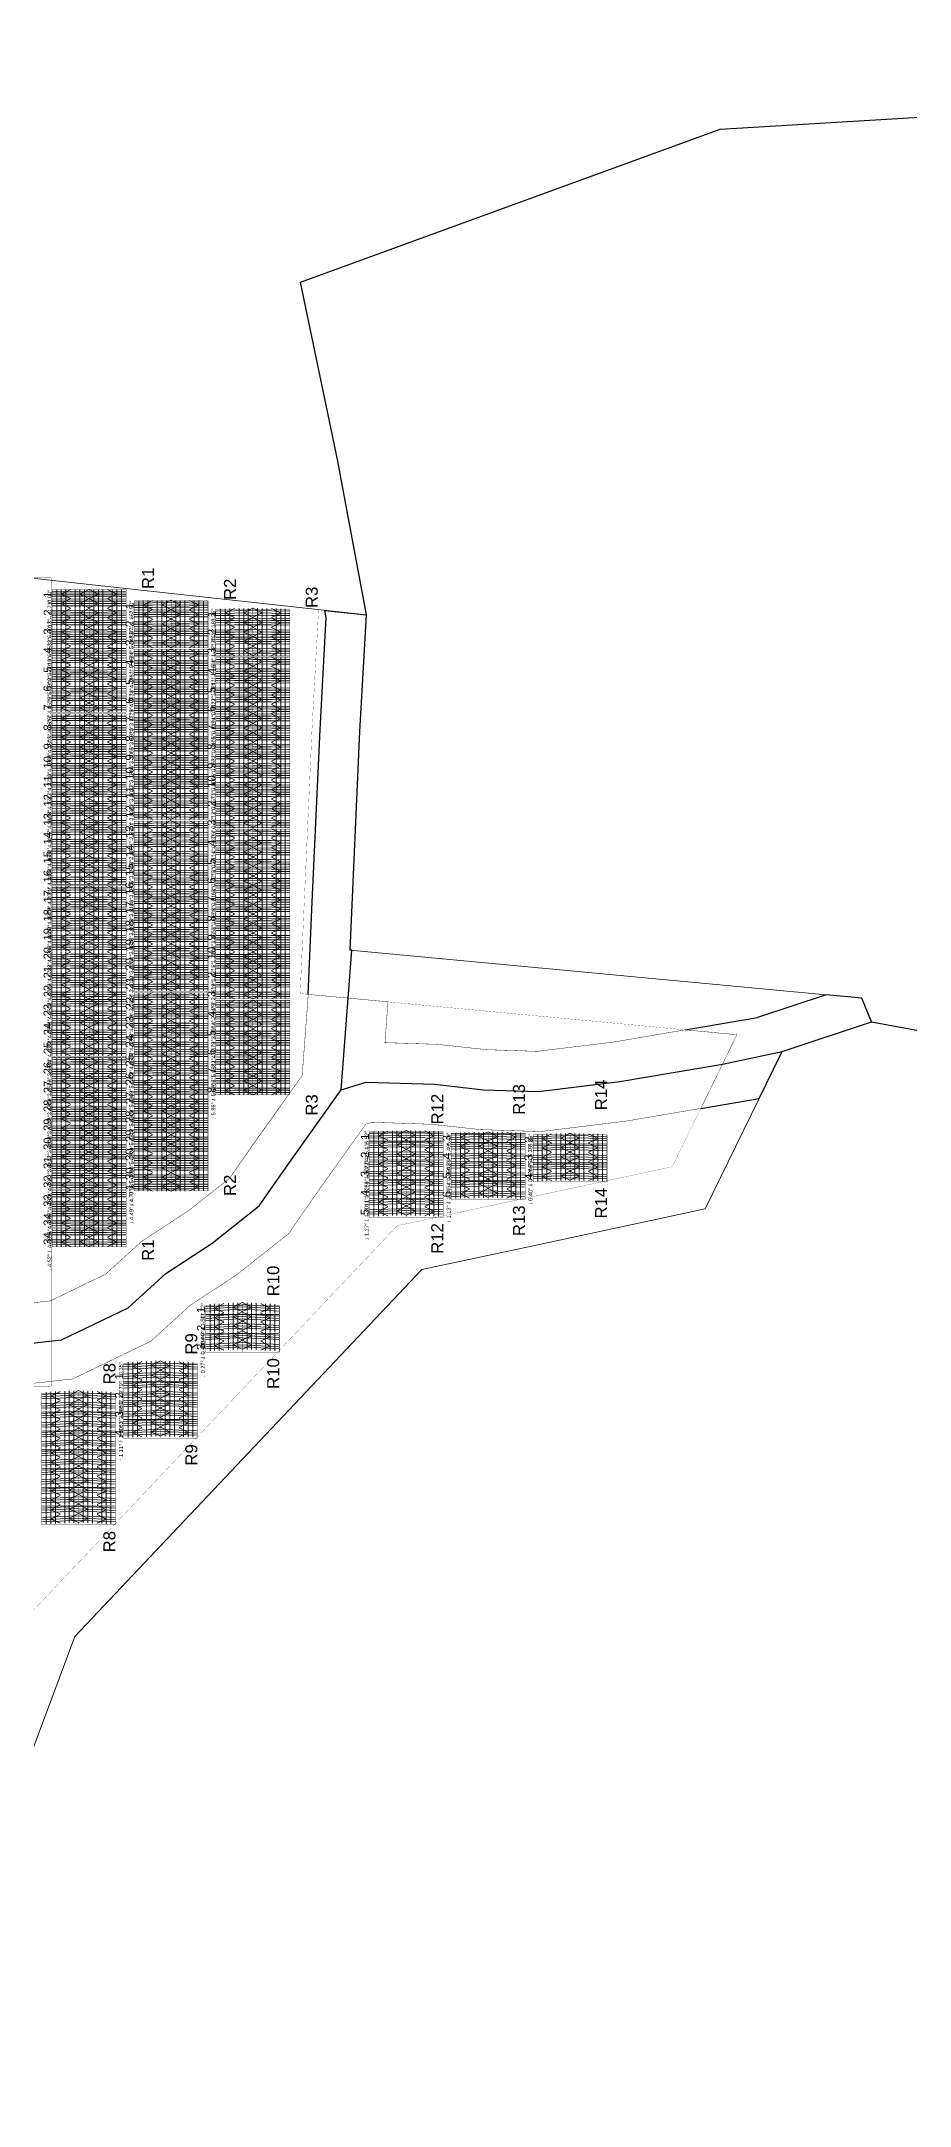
# Model space of a CAD drawing. Header units: metres. Extents: x -147 to 329, y -96 to 162.
# Drawn here: x 43.7 to 152.2, y -95.6 to 162.3 of the extents above; entities that cross this region are included whole.
import ezdxf

# ---------------------------------------------------------------- set-up
doc = ezdxf.new("R2010")
doc.units = ezdxf.units.M
doc.layers.add('-Αργάκι', color=140, linetype='Continuous')
for name, color, linetype, lineweight in [('Development Boundary', 255, 'Continuous', 9), ('Layout Boundary', 5, 'Continuous', 9), ('Plot Boundary', 2, 'Continuous', 9), ('Solar Exclusion Boundary', 1, 'Continuous', 9), ('Solar Modules Arrow', 4, 'Continuous', 9), ('Solar Modules Color Grading', 7, 'Continuous', 9), ('Solar Modules East', 5, 'Continuous', 9), ('Solar Modules West', 5, 'Continuous', 9), ('Solar Numbering Racks', 7, 'Continuous', 9), ('Solar Numbering Rows', 7, 'Continuous', 9), ('Solar Numbering Slope', 7, 'Continuous', 9), ('Solar Racks', 9, 'Continuous', 9), ('Solar Racks EW 645W - 15deg - 2col', 136, 'Continuous', 9), ('Solar Racks EW 645W- 15deg - 1col', 136, 'Continuous', 9)]:
    doc.layers.add(name, color=color, linetype=linetype, lineweight=lineweight)
doc.styles.add('Virtuosolar_Numbering', font='arial.ttf', dxfattribs={"height": 0.002})

# ---------------------------------------------------------------- blocks, each defined once
blk = doc.blocks.new('Jinkosolar JKM-645N-66HL4M-BDV P.+ground+m')
at = {"layer": 'Solar Modules Arrow', "elevation": 0.031}
blk.add_lwpolyline([(1.134, 1.191), (0.567, 0), (0, 1.191)], dxfattribs=at)
at = {"layer": 'Solar Modules Color Grading', "color": 0}
for p, q in [((0, 0.5955, 0.015), (1.134, 0.5955, 0.015)), ((0, 0, 0.015), (1.134, 0, 0.015)), ((0.2835, -1.191, 0.015), (0.2835, 1.191, 0.015)), ((0.567, -1.191, 0.015), (0.567, 1.191, 0.015)), ((0.8505, -1.191, 0.015), (0.8505, 1.191, 0.015)), ((0, -0.5955, 0.015), (1.134, -0.5955, 0.015))]:
    blk.add_line(p, q, dxfattribs=at)
blk = doc.blocks.new('EW 645W - 15deg - 2col')
at = {"layer": 'Solar Racks EW 645W - 15deg - 2col', "const_width": 0.05}
for points in [[(2.32, 4.62), (0, 4.62), (0, 0), (2.32, 0)], [(0, -4.62), (2.32, -4.62), (2.32, 0), (0, 0)]]:
    blk.add_lwpolyline(points, close=True, dxfattribs=at)
at = {"layer": 'Solar Modules East', "color": 0, "extrusion": (0, -0.258819, 0.965926)}
for p in [(0, -0.72, 1.77), (0, -3.11, 1.77), (1.18, -0.72, 1.77), (1.18, -3.11, 1.77)]:
    blk.add_blockref('Jinkosolar JKM-645N-66HL4M-BDV P.+ground+m', p, dxfattribs=at)
at = {"layer": 'Solar Modules West', "color": 0, "extrusion": (3.16962e-17, 0.258819, 0.965926)}
for p in [(-1.13, -3.11, 1.77), (-2.32, -3.11, 1.77), (-1.13, -0.72, 1.77), (-2.32, -0.72, 1.77)]:
    blk.add_blockref('Jinkosolar JKM-645N-66HL4M-BDV P.+ground+m', p, dxfattribs=at)
blk = doc.blocks.new('EW 645W- 15deg - 1col')
at = {"layer": 'Solar Racks EW 645W- 15deg - 1col', "const_width": 0.05}
for points in [[(1.13, 4.62), (0, 4.62), (0, 0), (1.13, 0)], [(0, -4.62), (1.13, -4.62), (1.13, 0), (0, 0)]]:
    blk.add_lwpolyline(points, close=True, dxfattribs=at)
at = {"layer": 'Solar Modules East', "color": 0, "extrusion": (0, -0.258819, 0.965926)}
for p in [(0, -0.72, 1.77), (0, -3.11, 1.77)]:
    blk.add_blockref('Jinkosolar JKM-645N-66HL4M-BDV P.+ground+m', p, dxfattribs=at)
at = {"layer": 'Solar Modules West', "color": 0, "extrusion": (3.16962e-17, 0.258819, 0.965926)}
for p in [(-1.13, -3.11, 1.77), (-1.13, -0.72, 1.77)]:
    blk.add_blockref('Jinkosolar JKM-645N-66HL4M-BDV P.+ground+m', p, dxfattribs=at)

msp = doc.modelspace()

# ---------------------------------------------------------------- linework, layer by layer
at = {"layer": '-Αργάκι'}
for p, q in [((124.16, 38.8), (133.18, 40.34)), ((128.82, 34.52), (136.27, 36.1)), ((126.11, 28.99), (133.4, 30.23))]:
    msp.add_line(p, q, dxfattribs=at)
at = {"layer": '-Αργάκι', "linetype": 'Continuous'}
for points in [[(82.51, 48.75), (82.31, 48.77), (83.53, 76.09), (84.34, 90.64), (80.74, 110.06), (76.09, 132.24), (128.54, 151.35), (158.28, 153.13), (164.49, 153.62), (175.48, 149.26), (181.16, 149.1), (187.22, 146.77), (192.44, 145.76), (199.54, 142.26), (207.32, 141.72), (230.38, 144.2), (249.18, 146.08), (254.22, 146.58), (275.84, 150.68), (287.03, 150.56), (302.37, 154.88), (328.8, 162.32)], [(77.07, 43.23), (77.57, 54.81), (78.54, 76.34), (79.31, 90.32), (79.15, 91.21), (84.34, 90.64)], [(136.11, 35.77), (136.27, 36.1), (147.44, 39.78), (162.11, 37.09), (167.24, 34.77), (191.22, 32.34), (195.54, 31.53), (208.29, 35.19), (219.3, 49.12), (228.33, 53.75), (245.66, 59.73), (255.78, 64.86), (261.14, 67.57), (266.77, 73.15), (276.84, 92.8)], [(82.05, 42.77), (82.05, 42.77), (82.51, 48.75)], [(77.15, 44.23), (77.1, 44.24)], [(81.19, 31.32), (82.05, 42.77)], [(147.44, 39.78), (146.23, 42.75), (141.75, 43.17), (133.18, 40.34)], [(42.15, -0.4), (46.25, 0.06), (54.57, 4.08), (59.29, 8.37), (65.07, 12.16), (70.94, 16.81), (74.3, 21.66), (81.19, 31.32), (84.32, 32.27), (92.82, 32), (98.97, 31.32), (105.85, 31.1), (115.98, 32.33), (128.82, 34.52)], [(133.4, 30.23), (136.11, 35.77)]]:
    msp.add_lwpolyline(points, dxfattribs=at)
at = {"layer": 'Development Boundary', "const_width": 0.02}
msp.add_lwpolyline([(-124.99, -53.76), (-140.33, -45.28), (-133.72, -22.06), (-126.36, 7.81), (-44.67, 50.74), (38.72, 95.65), (78.36, 91.3), (77.54, 76.39), (76.06, 43.33), (130.62, 38.19), (122.54, 21.7), (102.72, 17.45), (88.18, 14.32), (42.7, -33.76), (28.78, -71.04), (-28.96, -89.41), (-64.44, -82.01)], close=True, dxfattribs=at)
at = {"layer": 'Layout Boundary'}
msp.add_line((55.09, -5.11, 323.68), (55.09, -5.11, 322.48), dxfattribs=at)
at = {"layer": 'Layout Boundary', "const_width": 0.02}
for points, elevation in [([(44.95, 94.96), (44.95, 4.99), (51.74, 8.26), (56.22, 12.34), (62.14, 16.22), (67.26, 20.27), (76.31, 33.09), (77.07, 43.23), (76.06, 43.33), (77.54, 76.39), (78.36, 91.3)], 322.06), ([(-28.64, -89.31), (28.78, -71.04), (42.7, -33.76), (88.18, 14.32), (122.54, 21.7), (130.62, 38.19), (77.07, 43.23), (76.31, 33.09), (70.21, 24.54), (67.26, 20.27), (62.14, 16.22), (56.22, 12.34), (51.74, 8.26), (44.95, 4.99), (44.95, -5.71), (24.24, -5.71), (9.28, -18.64), (4.32, -23.51), (-3.59, -29.75), (-13.16, -34.61), (-27.78, -40.07), (-28.69, -40.22), (-28.64, -89.31)], 337)]:
    msp.add_lwpolyline(points, close=True, dxfattribs=dict(at, elevation=elevation))
at = {"layer": 'Plot Boundary', "lineweight": 0}
msp.add_lwpolyline([(-127.71, -59.11), (-147.41, -48.23), (-139.52, -20.52), (-133.45, 4.08), (-44.67, 50.74), (38.72, 95.65), (84.34, 90.64), (83.53, 76.09), (82.31, 48.77), (146.23, 42.75), (147.44, 39.78), (136.27, 36.1), (126.65, 16.45), (103.98, 11.58), (91.27, 8.85), (47.9, -37), (33.39, -75.87), (-28.64, -95.61), (-66.35, -87.74), (-127.71, -59.11), (-127.71, -59.11)], close=True, dxfattribs=at)
at = {"layer": 'Solar Exclusion Boundary', "const_width": 0.05}
msp.add_lwpolyline([(41.95, 95.29), (44.95, 95.29), (44.95, -5.71), (-28.69, -5.71), (-28.64, -95.61), (-31.69, -95.61), (-31.69, -2.71), (41.95, -2.71)], close=True, dxfattribs=at)
msp.add_lwpolyline([(42.48, -5.39), (47.65, -4.82), (57.4, -0.11), (62.36, 4.41), (68, 8.1), (74.63, 13.35), (78.39, 18.79), (84.27, 27.03), (84.98, 27.25), (92.47, 27), (98.62, 26.33), (106.08, 26.09), (116.7, 27.38), (126.11, 28.99), (128.82, 34.52), (130.62, 38.19), (124.16, 38.8), (115.26, 37.28), (105.63, 36.11), (99.33, 36.32), (93.18, 36.99), (86.65, 37.2), (87.03, 42.3), (77.07, 43.23), (76.31, 33.09), (70.21, 24.54), (67.26, 20.27), (62.14, 16.22), (56.22, 12.34), (51.74, 8.26), (44.84, 4.93), (41.81, 4.59)], dxfattribs=at)

# ---------------------------------------------------------------- block references
at = {"layer": 'Solar Racks', "rotation": 90.00000000000001}
msp.add_blockref('EW 645W- 15deg - 1col', (49.69, 92.69, 320.47), dxfattribs=at)
at = {"layer": 'Solar Racks', "extrusion": (-3.27313e-18, 0.012449, 0.999923), "rotation": 90.00000000000001}
msp.add_blockref('EW 645W - 15deg - 2col', (49.69, 86.31, 321.57), dxfattribs=at)
at = {"layer": 'Solar Racks', "extrusion": (4.6509e-18, -0.020047, 0.999799), "rotation": 90}
msp.add_blockref('EW 645W - 15deg - 2col', (49.69, 94.38, 318.6), dxfattribs=at)
at = {"layer": 'Solar Racks', "extrusion": (-6.68086e-18, 0.043672, 0.999046), "rotation": 270}
msp.add_blockref('EW 645W- 15deg - 1col', (-59.93, -77.23, 322.88), dxfattribs=at)
at = {"layer": 'Solar Racks', "extrusion": (-5.55615e-18, 0.028888, 0.999583), "rotation": 270}
msp.add_blockref('EW 645W - 15deg - 2col', (-59.93, -79.65, 321.7), dxfattribs=at)
at = {"layer": 'Solar Racks', "extrusion": (-9.70053e-18, 0.058006, 0.998316), "rotation": 270}
msp.add_blockref('EW 645W- 15deg - 1col', (-70.16, -71.6, 323.38), dxfattribs=at)
at = {"layer": 'Solar Racks', "extrusion": (5.18751e-18, -0.023109, 0.999733), "rotation": 90}
msp.add_blockref('EW 645W - 15deg - 2col', (49.69, 92.99, 318.31), dxfattribs=at)
at = {"layer": 'Solar Racks', "extrusion": (-4.94234e-18, 0.023128, 0.999733), "rotation": 270}
msp.add_blockref('EW 645W - 15deg - 2col', (-59.93, -79.14, 321.23), dxfattribs=at)
at = {"layer": 'Solar Racks', "extrusion": (-1.05081e-17, 0.037927, 0.999281), "rotation": 270}
msp.add_blockref('EW 645W - 15deg - 2col', (-70.16, -75.73, 321.88), dxfattribs=at)
at = {"layer": 'Solar Racks', "extrusion": (-9.92857e-18, 0.038081, 0.999275), "rotation": 270}
msp.add_blockref('EW 645W - 15deg - 2col', (-70.16, -73.31, 321.89), dxfattribs=at)
at = {"layer": 'Solar Racks', "extrusion": (1.32917e-17, -0.037453, 0.999298), "rotation": 90}
msp.add_blockref('EW 645W - 15deg - 2col', (49.69, 95.2, 316.94), dxfattribs=at)
at = {"layer": 'Solar Racks', "extrusion": (-3.50204e-18, 0.011088, 0.999939), "rotation": 90.00000000000001}
msp.add_blockref('EW 645W - 15deg - 2col', (59.93, 80.49, 320.26), dxfattribs=at)
at = {"layer": 'Solar Racks', "extrusion": (-5.9891e-18, 0.026826, 0.99964), "rotation": 270}
msp.add_blockref('EW 645W - 15deg - 2col', (-70.16, -74.43, 321.04), dxfattribs=at)
at = {"layer": 'Solar Racks', "extrusion": (7.81783e-18, -0.034546, 0.999403), "rotation": 90}
msp.add_blockref('EW 645W - 15deg - 2col', (49.69, 91.91, 317.22), dxfattribs=at)
at = {"layer": 'Solar Racks', "extrusion": (-1.36191e-18, 0.010666, 0.999943), "rotation": 90.00000000000001}
msp.add_blockref('EW 645W - 15deg - 2col', (59.93, 78.26, 320.23), dxfattribs=at)
at = {"layer": 'Solar Racks', "extrusion": (-5.09336e-18, 0.024617, 0.999697), "rotation": 270}
msp.add_blockref('EW 645W - 15deg - 2col', (-70.16, -72.77, 320.88), dxfattribs=at)
at = {"layer": 'Solar Racks', "extrusion": (3.95861e-18, -0.021617, 0.999766), "rotation": 90}
msp.add_blockref('EW 645W - 15deg - 2col', (49.69, 85.41, 318.38), dxfattribs=at)
at = {"layer": 'Solar Racks', "extrusion": (-2.61593e-18, 0.005291, 0.999986), "rotation": 90.00000000000001}
msp.add_blockref('EW 645W - 15deg - 2col', (59.93, 77.62, 319.8), dxfattribs=at)
at = {"layer": 'Solar Racks', "extrusion": (-5.60522e-18, 0.021275, 0.999774), "rotation": 270}
msp.add_blockref('EW 645W - 15deg - 2col', (-70.16, -71.48, 320.63), dxfattribs=at)
at = {"layer": 'Solar Racks', "extrusion": (2.13284e-19, -0.001113, 0.999999), "rotation": 90.00000000000001}
msp.add_blockref('EW 645W - 15deg - 2col', (49.69, 76.32, 320.06), dxfattribs=at)
at = {"layer": 'Solar Racks', "extrusion": (-5.68531e-19, 0.00511, 0.999987), "rotation": 90.00000000000001}
msp.add_blockref('EW 645W - 15deg - 2col', (59.93, 75.31, 319.79), dxfattribs=at)
at = {"layer": 'Solar Racks', "extrusion": (-3.34954e-18, 0.016431, 0.999865), "rotation": 270}
msp.add_blockref('EW 645W - 15deg - 2col', (-70.16, -70.67, 320.28), dxfattribs=at)
at = {"layer": 'Solar Racks', "extrusion": (-2.42767e-19, 0.000491842, 1), "rotation": 90.00000000000001}
msp.add_blockref('EW 645W - 15deg - 2col', (49.69, 73.44, 320.18), dxfattribs=at)
at = {"layer": 'Solar Racks', "extrusion": (-1.34054e-18, 0.005204, 0.999986), "rotation": 90.00000000000001}
msp.add_blockref('EW 645W - 15deg - 2col', (59.93, 72.91, 319.79), dxfattribs=at)
at = {"layer": 'Solar Racks', "extrusion": (-3.65479e-18, 0.018235, 0.999834), "rotation": 270}
msp.add_blockref('EW 645W - 15deg - 2col', (-70.16, -67.72, 320.41), dxfattribs=at)
at = {"layer": 'Solar Racks', "extrusion": (-2.34694e-18, 0.013905, 0.999903), "rotation": 90.00000000000001}
msp.add_blockref('EW 645W - 15deg - 2col', (49.69, 66.75, 321.14), dxfattribs=at)
at = {"layer": 'Solar Racks', "extrusion": (-3.44082e-18, 0.011431, 0.999935), "rotation": 90.00000000000001}
msp.add_blockref('EW 645W - 15deg - 2col', (59.93, 68.54, 320.24), dxfattribs=at)
at = {"layer": 'Solar Racks', "extrusion": (-5.06684e-18, 0.022948, 0.999737), "rotation": 270}
msp.add_blockref('EW 645W - 15deg - 2col', (-70.16, -63.83, 320.73), dxfattribs=at)
at = {"layer": 'Solar Racks', "extrusion": (-3.96619e-18, 0.022667, 0.999743), "rotation": 270}
msp.add_blockref('EW 645W - 15deg - 2col', (-49.69, -61.56, 321.71), dxfattribs=at)
at = {"layer": 'Solar Racks', "extrusion": (-4.71004e-18, 0.016709, 0.99986), "rotation": 270}
msp.add_blockref('EW 645W - 15deg - 2col', (-59.93, -64.48, 320.6), dxfattribs=at)
at = {"layer": 'Solar Racks', "extrusion": (-4.55033e-18, 0.0239, 0.999714), "rotation": 270}
msp.add_blockref('EW 645W - 15deg - 2col', (-59.93, -59.79, 321.05), dxfattribs=at)
at = {"layer": 'Solar Racks', "extrusion": (-7.63779e-18, 0.02881, 0.999585), "rotation": 270}
msp.add_blockref('EW 645W - 15deg - 2col', (-70.16, -59.58, 321.1), dxfattribs=at)
at = {"layer": 'Solar Racks', "extrusion": (-5.94903e-18, 0.030955, 0.999521), "rotation": 270}
msp.add_blockref('EW 645W - 15deg - 2col', (-49.69, -56.51, 322.21), dxfattribs=at)
at = {"layer": 'Solar Racks', "extrusion": (-8.42093e-18, 0.031432, 0.999506), "rotation": 270}
msp.add_blockref('EW 645W - 15deg - 2col', (-59.93, -54.99, 321.5), dxfattribs=at)
at = {"layer": 'Solar Racks', "extrusion": (-8.70545e-18, 0.029808, 0.999556), "rotation": 270}
msp.add_blockref('EW 645W - 15deg - 2col', (-70.16, -56.89, 321.15), dxfattribs=at)
at = {"layer": 'Solar Racks', "extrusion": (-1.28746e-18, 0.033287, 0.999446), "rotation": 270}
msp.add_blockref('EW 645W - 15deg - 2col', (-49.69, -53.38, 322.34), dxfattribs=at)
at = {"layer": 'Solar Racks', "extrusion": (-1.11983e-17, 0.041905, 0.999122), "rotation": 270}
msp.add_blockref('EW 645W - 15deg - 2col', (-59.93, -49.09, 322.05), dxfattribs=at)
at = {"layer": 'Solar Racks', "extrusion": (-9.71458e-18, 0.037117, 0.999311), "rotation": 270}
msp.add_blockref('EW 645W - 15deg - 2col', (-70.16, -52.16, 321.56), dxfattribs=at)
at = {"layer": 'Solar Racks', "extrusion": (-7.9617e-18, 0.03094, 0.999521), "rotation": 270}
msp.add_blockref('EW 645W - 15deg - 2col', (-49.69, -51.77, 322.21), dxfattribs=at)
at = {"layer": 'Solar Racks', "extrusion": (-1.20024e-17, 0.043855, 0.999038), "rotation": 270}
msp.add_blockref('EW 645W - 15deg - 2col', (-59.93, -46.09, 322.15), dxfattribs=at)
at = {"layer": 'Solar Racks', "extrusion": (-7.97456e-18, 0.035767, 0.99936), "rotation": 270}
msp.add_blockref('EW 645W - 15deg - 2col', (-70.16, -50.08, 321.49), dxfattribs=at)
at = {"layer": 'Solar Racks', "extrusion": (-1.66658e-18, 0.033368, 0.999443), "rotation": 270}
msp.add_blockref('EW 645W - 15deg - 2col', (-49.69, -48.62, 322.34), dxfattribs=at)
at = {"layer": 'Solar Racks', "extrusion": (-7.96992e-18, 0.032388, 0.999475), "rotation": 270}
msp.add_blockref('EW 645W - 15deg - 2col', (-49.69, -46.57, 322.29), dxfattribs=at)
at = {"layer": 'Solar Racks', "extrusion": (-1.16242e-17, 0.043359, 0.99906), "rotation": 270}
msp.add_blockref('EW 645W - 15deg - 2col', (-59.93, -43.88, 322.13), dxfattribs=at)
at = {"layer": 'Solar Racks', "extrusion": (-7.93962e-18, 0.037436, 0.999299), "rotation": 270}
msp.add_blockref('EW 645W - 15deg - 2col', (-70.16, -47.17, 321.57), dxfattribs=at)
at = {"layer": 'Solar Racks', "extrusion": (-7.56646e-18, 0.031591, 0.999501), "rotation": 270}
msp.add_blockref('EW 645W - 15deg - 2col', (-49.69, -44.31, 322.25), dxfattribs=at)
at = {"layer": 'Solar Racks', "extrusion": (-1.29119e-18, 0.035814, 0.999358), "rotation": 270}
msp.add_blockref('EW 645W - 15deg - 2col', (-59.93, -43.95, 321.79), dxfattribs=at)
at = {"layer": 'Solar Racks', "extrusion": (-7.65032e-18, 0.030485, 0.999535), "rotation": 270}
msp.add_blockref('EW 645W - 15deg - 2col', (-70.16, -47.05, 321.24), dxfattribs=at)
at = {"layer": 'Solar Racks', "extrusion": (-6.20735e-18, 0.029301, 0.999571), "rotation": 270}
msp.add_blockref('EW 645W - 15deg - 2col', (-70.16, -45.06, 321.18), dxfattribs=at)
at = {"layer": 'Solar Racks', "extrusion": (-6.57735e-18, 0.031168, 0.999514), "rotation": 270}
msp.add_blockref('EW 645W - 15deg - 2col', (-49.69, -42.07, 322.24), dxfattribs=at)
at = {"layer": 'Solar Racks', "extrusion": (-5.78963e-18, 0.031558, 0.999502), "rotation": 270}
msp.add_blockref('EW 645W - 15deg - 2col', (-59.93, -42.95, 321.6), dxfattribs=at)
at = {"layer": 'Solar Racks', "extrusion": (-3.76844e-18, 0.018747, 0.999824), "rotation": 270}
msp.add_blockref('EW 645W - 15deg - 2col', (-70.16, -46.09, 320.69), dxfattribs=at)
at = {"layer": 'Solar Racks', "extrusion": (-7.21704e-18, 0.03316, 0.99945), "rotation": 270}
msp.add_blockref('EW 645W - 15deg - 2col', (-49.69, -39.06, 322.32), dxfattribs=at)
at = {"layer": 'Solar Racks', "extrusion": (-2.41212e-18, 0.023184, 0.999731), "rotation": 270}
msp.add_blockref('EW 645W - 15deg - 2col', (-59.93, -43.29, 321.22), dxfattribs=at)
at = {"layer": 'Solar Racks', "extrusion": (-2.10187e-18, 0.009595, 0.999954), "rotation": 90.00000000000001}
msp.add_blockref('EW 645W - 15deg - 2col', (70.16, 46.67, 320.25), dxfattribs=at)
at = {"layer": 'Solar Racks', "extrusion": (-7.64202e-18, 0.034075, 0.999419), "rotation": 270}
msp.add_blockref('EW 645W - 15deg - 2col', (-49.69, -36.39, 322.35), dxfattribs=at)
at = {"layer": 'Solar Racks', "extrusion": (-4.6861e-18, 0.022364, 0.99975), "rotation": 270}
msp.add_blockref('EW 645W - 15deg - 2col', (-59.93, -41.18, 321.19), dxfattribs=at)
at = {"layer": 'Solar Racks', "extrusion": (-9.95401e-19, -0.001104, 0.999999), "rotation": 90.00000000000001}
msp.add_blockref('EW 645W - 15deg - 2col', (70.16, 47.74, 319.74), dxfattribs=at)
at = {"layer": 'Solar Racks', "extrusion": (-7.16698e-19, 0.032728, 0.999464), "rotation": 270}
msp.add_blockref('EW 645W - 15deg - 2col', (-49.69, -34.46, 322.31), dxfattribs=at)
at = {"layer": 'Solar Racks', "extrusion": (-5.24866e-18, 0.022954, 0.999737), "rotation": 270}
msp.add_blockref('EW 645W - 15deg - 2col', (-59.93, -38.63, 321.21), dxfattribs=at)
at = {"layer": 'Solar Racks', "extrusion": (-2.66177e-18, 0.00259, 0.999997), "rotation": 90.00000000000001}
msp.add_blockref('EW 645W - 15deg - 2col', (70.16, 44.21, 319.91), dxfattribs=at)
at = {"layer": 'Solar Racks', "extrusion": (-8.61796e-18, 0.035974, 0.999353), "rotation": 270}
msp.add_blockref('EW 645W - 15deg - 2col', (-49.69, -31.04, 322.42), dxfattribs=at)
at = {"layer": 'Solar Racks', "extrusion": (-4.71843e-18, 0.020988, 0.99978), "rotation": 270}
msp.add_blockref('EW 645W - 15deg - 2col', (-59.93, -36.89, 321.14), dxfattribs=at)
at = {"layer": 'Solar Racks', "extrusion": (3.27518e-18, -0.021383, 0.999771), "rotation": 90.00000000000001}
msp.add_blockref('EW 645W - 15deg - 2col', (70.16, 49.53, 318.76), dxfattribs=at)
at = {"layer": 'Solar Racks', "extrusion": (-9.8562e-18, 0.037093, 0.999312), "rotation": 270}
msp.add_blockref('EW 645W - 15deg - 2col', (-49.69, -28.31, 322.45), dxfattribs=at)
at = {"layer": 'Solar Racks', "extrusion": (-5.59791e-18, 0.025852, 0.999666), "rotation": 270}
msp.add_blockref('EW 645W - 15deg - 2col', (-59.93, -32.8, 321.31), dxfattribs=at)
at = {"layer": 'Solar Racks', "extrusion": (2.98572e-18, -0.013593, 0.999908), "rotation": 90.00000000000001}
msp.add_blockref('EW 645W - 15deg - 2col', (70.16, 44.51, 319.13), dxfattribs=at)
at = {"layer": 'Solar Racks', "extrusion": (-9.14988e-18, 0.033285, 0.999446), "rotation": 270}
msp.add_blockref('EW 645W - 15deg - 2col', (-49.69, -27.17, 322.34), dxfattribs=at)
at = {"layer": 'Solar Racks', "extrusion": (-8.5086e-18, 0.031259, 0.999511), "rotation": 270}
msp.add_blockref('EW 645W - 15deg - 2col', (-59.93, -28.69, 321.48), dxfattribs=at)
at = {"layer": 'Solar Racks', "extrusion": (-8.00741e-18, 0.031386, 0.999507), "rotation": 270}
msp.add_blockref('EW 645W - 15deg - 2col', (-59.93, -26.28, 321.49), dxfattribs=at)
at = {"layer": 'Solar Racks', "extrusion": (5.81652e-18, -0.024516, 0.999699), "rotation": 90}
msp.add_blockref('EW 645W - 15deg - 2col', (70.16, 45.64, 318.63), dxfattribs=at)
at = {"layer": 'Solar Racks', "extrusion": (-1.76336e-18, 0.031599, 0.999501), "rotation": 270}
msp.add_blockref('EW 645W - 15deg - 2col', (-49.69, -25.35, 322.29), dxfattribs=at)
at = {"layer": 'Solar Racks', "extrusion": (-8.28786e-18, 0.032488, 0.999472), "rotation": 270}
msp.add_blockref('EW 645W - 15deg - 2col', (-59.93, -23.55, 321.52), dxfattribs=at)
at = {"layer": 'Solar Racks', "extrusion": (2.23731e-18, -0.014045, 0.999901), "rotation": 90.00000000000001}
msp.add_blockref('EW 645W - 15deg - 2col', (70.16, 39.92, 319.09), dxfattribs=at)
at = {"layer": 'Solar Racks', "extrusion": (-6.80553e-18, 0.03231, 0.999478), "rotation": 270}
msp.add_blockref('EW 645W - 15deg - 2col', (-49.69, -22.6, 322.31), dxfattribs=at)
at = {"layer": 'Solar Racks', "extrusion": (-4.8653e-18, 0.021218, 0.999775), "rotation": 270}
msp.add_blockref('EW 645W - 15deg - 2col', (-59.93, -24.82, 321.23), dxfattribs=at)
at = {"layer": 'Solar Racks', "extrusion": (3.38791e-18, -0.013912, 0.999903), "rotation": 90.00000000000001}
msp.add_blockref('EW 645W - 15deg - 2col', (70.16, 37.51, 319.09), dxfattribs=at)
at = {"layer": 'Solar Racks', "extrusion": (-6.22249e-18, 0.023803, 0.999717), "rotation": 270}
msp.add_blockref('EW 645W - 15deg - 2col', (-49.69, -22.98, 322.11), dxfattribs=at)
at = {"layer": 'Solar Racks', "extrusion": (-2.47687e-18, 0.012013, 0.999928), "rotation": 90.00000000000001}
msp.add_blockref('EW 645W - 15deg - 2col', (59.93, 25.42, 320.99), dxfattribs=at)
at = {"layer": 'Solar Racks', "extrusion": (1.4658e-19, 0.001115, 0.999999), "rotation": 90.00000000000001}
msp.add_blockref('EW 645W - 15deg - 2col', (70.16, 30.32, 319.62), dxfattribs=at)
at = {"layer": 'Solar Racks', "extrusion": (-6.45353e-19, 0.008419, 0.999965), "rotation": 90.00000000000001}
msp.add_blockref('EW 645W - 15deg - 2col', (49.69, 25.59, 321.72), dxfattribs=at)
at = {"layer": 'Solar Racks', "extrusion": (-1.9241e-18, 0.005083, 0.999987), "rotation": 90.00000000000001}
msp.add_blockref('EW 645W - 15deg - 2col', (59.93, 25.29, 320.81), dxfattribs=at)
at = {"layer": 'Solar Racks', "extrusion": (-1.97035e-18, 0.008827, 0.999961), "rotation": 90.00000000000001}
msp.add_blockref('EW 645W - 15deg - 2col', (49.69, 23.09, 321.73), dxfattribs=at)
at = {"layer": 'Solar Racks', "extrusion": (1.39667e-19, -1.93825e-05, 1), "rotation": 90.00000000000001}
msp.add_blockref('EW 645W - 15deg - 2col', (49.69, 23.57, 321.51), dxfattribs=at)
at = {"layer": 'Solar Racks', "extrusion": (9.15026e-19, -0.002076, 0.999998), "rotation": 90.00000000000001}
msp.add_blockref('EW 645W - 15deg - 2col', (59.93, 25.22, 320.62), dxfattribs=at)
at = {"layer": 'Solar Racks', "extrusion": (-2.13556e-17, 0.096177, 0.995364), "rotation": 270}
msp.add_blockref('EW 645W- 15deg - 1col', (-89.31, 5.86, 319.68), dxfattribs=at)
at = {"layer": 'Solar Racks', "extrusion": (-2.12446e-17, 0.095677, 0.995412), "rotation": 270}
for name, p in [('EW 645W- 15deg - 1col', (-99.54, 5.84, 319.39)), ('EW 645W - 15deg - 2col', (-99.54, 8.22, 319.39))]:
    msp.add_blockref(name, p, dxfattribs=at)
at = {"layer": 'Solar Racks', "extrusion": (-2.14738e-17, 0.09671, 0.995313), "rotation": 270}
msp.add_blockref('EW 645W- 15deg - 1col', (-109.77, 6.34, 319.3), dxfattribs=at)
at = {"layer": 'Solar Racks', "extrusion": (2.85903e-18, -0.00744, 0.999972), "rotation": 90.00000000000001}
msp.add_blockref('EW 645W - 15deg - 2col', (49.69, 23.6, 321.33), dxfattribs=at)
at = {"layer": 'Solar Racks', "extrusion": (1.04014e-18, -0.005064, 0.999987), "rotation": 90.00000000000001}
msp.add_blockref('EW 645W - 15deg - 2col', (59.93, 23.82, 320.54), dxfattribs=at)
at = {"layer": 'Solar Racks', "extrusion": (-1.97454e-17, 0.088925, 0.996038), "rotation": 270}
msp.add_blockref('EW 645W - 15deg - 2col', (-89.31, 5.9, 319.71), dxfattribs=at)
at = {"layer": 'Solar Racks', "extrusion": (-2.22652e-17, 0.100273, 0.99496), "rotation": 270}
msp.add_blockref('EW 645W - 15deg - 2col', (-109.77, 9.86, 319.28), dxfattribs=at)
at = {"layer": 'Solar Racks', "extrusion": (3.65518e-18, -0.014459, 0.999895), "rotation": 90.00000000000001}
msp.add_blockref('EW 645W - 15deg - 2col', (49.69, 23.5, 321.15), dxfattribs=at)
at = {"layer": 'Solar Racks', "extrusion": (3.70113e-18, -0.01589, 0.999874), "rotation": 90}
msp.add_blockref('EW 645W - 15deg - 2col', (59.93, 24.93, 320.26), dxfattribs=at)
at = {"layer": 'Solar Racks', "extrusion": (-2.60104e-17, 0.117141, 0.993115), "rotation": 270}
msp.add_blockref('EW 645W - 15deg - 2col', (-89.31, 17.38, 319.41), dxfattribs=at)
at = {"layer": 'Solar Racks', "extrusion": (-2.48052e-17, 0.111713, 0.993741), "rotation": 270}
msp.add_blockref('EW 645W - 15deg - 2col', (-99.54, 15.77, 319.21), dxfattribs=at)
at = {"layer": 'Solar Racks', "extrusion": (-2.4997e-17, 0.112576, 0.993643), "rotation": 270}
msp.add_blockref('EW 645W - 15deg - 2col', (-109.77, 16.21, 319.13), dxfattribs=at)
at = {"layer": 'Solar Racks', "extrusion": (-1.31285e-18, 0.003683, 0.999993), "rotation": 90.00000000000001}
msp.add_blockref('EW 645W - 15deg - 2col', (49.69, 15.27, 321.52), dxfattribs=at)
at = {"layer": 'Solar Racks', "extrusion": (3.60134e-18, -0.016219, 0.999868), "rotation": 90}
msp.add_blockref('EW 645W- 15deg - 1col', (59.93, 23.88, 320.26), dxfattribs=at)
at = {"layer": 'Solar Racks', "extrusion": (-2.94631e-17, 0.13269, 0.991158), "rotation": 270}
msp.add_blockref('EW 645W - 15deg - 2col', (-89.31, 24.79, 319.1), dxfattribs=at)
at = {"layer": 'Solar Racks', "extrusion": (-2.88953e-17, 0.130133, 0.991497), "rotation": 270}
msp.add_blockref('EW 645W - 15deg - 2col', (-99.54, 24.09, 318.87), dxfattribs=at)
at = {"layer": 'Solar Racks', "extrusion": (-3.46802e-18, 0.008198, 0.999966), "rotation": 90.00000000000001}
msp.add_blockref('EW 645W - 15deg - 2col', (49.69, 11.45, 321.59), dxfattribs=at)
at = {"layer": 'Solar Racks', "extrusion": (-3.13362e-17, 0.141126, 0.989992), "rotation": 270}
msp.add_blockref('EW 645W - 15deg - 2col', (-89.31, 29.91, 318.88), dxfattribs=at)
at = {"layer": 'Solar Racks', "extrusion": (-4.50343e-18, 0.020288, 0.999794), "rotation": 270}
msp.add_blockref('EW 645W - 15deg - 2col', (-49.69, -5.17, 321.7), dxfattribs=at)
at = {"layer": 'Solar Racks', "extrusion": (-4.51071e-17, 0.203144, 0.979149), "rotation": 270}
msp.add_blockref('EW 645W- 15deg - 1col', (-68.84, 62.2, 315.81), dxfattribs=at)
at = {"layer": 'Solar Racks', "extrusion": (-4.43433e-17, 0.199705, 0.979856), "rotation": 270}
msp.add_blockref('EW 645W - 15deg - 2col', (-68.84, 63.49, 316.02), dxfattribs=at)
at = {"layer": 'Solar Racks', "extrusion": (-4.41134e-17, 0.198669, 0.980067), "rotation": 270}
msp.add_blockref('EW 645W - 15deg - 2col', (-68.84, 65.57, 316.09), dxfattribs=at)
at = {"layer": 'Solar Racks', "extrusion": (-3.98612e-17, 0.179519, 0.983755), "rotation": 270}
msp.add_blockref('EW 645W - 15deg - 2col', (-58.61, 63.09, 316.97), dxfattribs=at)
at = {"layer": 'Solar Racks', "extrusion": (-3.78187e-17, 0.17032, 0.985389), "rotation": 270}
msp.add_blockref('EW 645W - 15deg - 2col', (-58.61, 62.52, 317.55), dxfattribs=at)
at = {"layer": 'Solar Racks', "extrusion": (-4.11018e-17, 0.185106, 0.982719), "rotation": 270}
msp.add_blockref('EW 645W - 15deg - 2col', (-48.38, 68.6, 316.22), dxfattribs=at)
at = {"layer": 'Solar Racks', "extrusion": (-3.30171e-17, 0.148696, 0.988883), "rotation": 270}
msp.add_blockref('EW 645W - 15deg - 2col', (-58.61, 57.92, 318.84), dxfattribs=at)
at = {"layer": 'Solar Racks', "extrusion": (-4.33746e-17, 0.195342, 0.980735), "rotation": 270}
msp.add_blockref('EW 645W - 15deg - 2col', (-48.38, 74.32, 315.49), dxfattribs=at)
at = {"layer": 'Solar Racks', "extrusion": (-3.35598e-17, 0.15114, 0.988512), "rotation": 270}
msp.add_blockref('EW 645W - 15deg - 2col', (-58.61, 61.1, 318.7), dxfattribs=at)
at = {"layer": 'Solar Racks', "extrusion": (-4.38127e-17, 0.197315, 0.98034), "rotation": 270}
msp.add_blockref('EW 645W - 15deg - 2col', (-48.38, 77.37, 315.34), dxfattribs=at)
at = {"layer": 'Solar Racks', "extrusion": (-4.08213e-17, 0.183843, 0.982956), "rotation": 270}
msp.add_blockref('EW 645W - 15deg - 2col', (-48.38, 75.43, 316.37), dxfattribs=at)
at = {"layer": 'Solar Racks', "extrusion": (-3.97048e-17, 0.178815, 0.983883), "rotation": 270}
msp.add_blockref('EW 645W - 15deg - 2col', (-48.38, 76.21, 316.75), dxfattribs=at)
at = {"layer": 'Solar Racks', "extrusion": (-3.61187e-17, 0.162664, 0.986681), "rotation": 270}
msp.add_blockref('EW 645W - 15deg - 2col', (-48.38, 73.39, 317.96), dxfattribs=at)
at = {"layer": 'Solar Racks', "extrusion": (-3.69001e-17, 0.166183, 0.986095), "rotation": 270}
msp.add_blockref('EW 645W - 15deg - 2col', (-48.38, 76.93, 317.7), dxfattribs=at)

# ---------------------------------------------------------------- texts
at = {"layer": 'Solar Numbering Racks', "char_height": 1, "attachment_point": 7, "rotation": 90, "style": 'Virtuosolar_Numbering'}
for s, insert in [('1', (45.02, 92.8)), ('2', (45.02, 90.54)), ('1', (55.26, 91.38)), ('1', (65.49, 90.36)), ('3', (45.02, 88.18)), ('2', (55.26, 89.14)), ('2', (65.49, 88.12)), ('4', (45.02, 85.81)), ('3', (55.26, 86.78)), ('3', (65.49, 85.76)), ('5', (45.02, 83.43)), ('5', (55.26, 81.91)), ('4', (55.26, 84.27)), ('4', (65.49, 83.25)), ('6', (45.02, 81.07)), ('6', (55.26, 79.54)), ('5', (65.49, 80.88)), ('7', (45.02, 78.7)), ('7', (55.26, 77.18)), ('6', (65.49, 78.52)), ('8', (45.02, 76.19)), ('8', (55.26, 74.81)), ('7', (65.49, 76.15)), ('9', (45.02, 73.83)), ('10', (45.02, 71.45)), ('9', (55.26, 72.43)), ('8', (65.49, 73.79)), ('11', (45.02, 69.07)), ('10', (55.26, 70.06)), ('9', (65.49, 71.41)), ('10', (65.49, 69.04)), ('12', (45.02, 66.69)), ('11', (55.26, 67.69)), ('2', (65.49, 66.68)), ('13', (45.02, 64.32)), ('12', (55.26, 65.31)), ('3', (65.49, 64.3)), ('14', (45.02, 61.96)), ('13', (55.26, 62.78)), ('14', (55.26, 60.41)), ('4', (65.49, 61.79)), ('15', (45.02, 59.59)), ('15', (55.26, 58.04)), ('5', (65.49, 59.42)), ('16', (45.02, 57.22)), ('16', (55.26, 55.68)), ('6', (65.49, 57.06)), ('17', (45.02, 54.7)), ('17', (55.26, 53.32)), ('7', (65.49, 54.69)), ('18', (45.02, 52.33)), ('18', (55.26, 50.96)), ('8', (65.49, 52.33)), ('19', (45.02, 49.96)), ('20', (45.02, 47.59)), ('19', (55.26, 48.59)), ('9', (65.49, 49.97)), ('10', (65.49, 47.61)), ('21', (45.02, 45.23)), ('20', (55.26, 46.22)), ('22', (45.02, 42.86)), ('21', (55.26, 43.86)), ('2', (65.49, 45.27)), ('23', (45.02, 40.49)), ('22', (55.26, 41.34)), ('3', (65.49, 42.89)), ('24', (45.02, 38.12)), ('23', (55.26, 38.96)), ('5', (65.49, 38.01)), ('4', (65.49, 40.38)), ('25', (45.02, 35.76)), ('24', (55.26, 36.59)), ('6', (65.49, 35.64)), ('26', (45.02, 33.24)), ('25', (55.26, 34.22)), ('7', (65.49, 33.28)), ('27', (45.02, 30.88)), ('26', (55.26, 31.87)), ('27', (55.26, 29.51)), ('8', (65.49, 30.91)), ('28', (45.02, 28.53)), ('28', (55.26, 27.15)), ('29', (45.02, 26.16)), ('29', (55.26, 24.78)), ('30', (45.02, 23.8)), ('30', (55.26, 22.42)), ('2', (84.64, 22.8)), ('1', (84.64, 25.04)), ('3', (94.87, 24.87)), ('4', (94.87, 22.63)), ('2', (105.1, 24.7)), ('31', (45.02, 21.43)), ('30', (55.26, 20.04)), ('3', (84.64, 20.41)), ('5', (94.87, 20.24)), ('3', (105.1, 22.45)), ('4', (105.1, 20.07)), ('32', (45.02, 19.06)), ('33', (45.02, 16.69)), ('1', (55.26, 18.77)), ('4', (84.64, 18.03)), ('6', (94.87, 17.86)), ('34', (45.02, 14.32)), ('5', (84.64, 15.65)), ('34', (45.02, 11.94)), ('1', (64.17, 3.4)), ('2', (64.17, 1.17)), ('3', (64.17, -1.2)), ('1', (53.94, -4.9)), ('2', (53.94, -7.26)), ('3', (53.94, -9.61)), ('4', (53.94, -11.98))]:
    msp.add_mtext(s, dxfattribs=dict(at, insert=insert))
at = {"layer": 'Solar Numbering Rows', "char_height": 1.5, "rotation": 90, "style": 'Virtuosolar_Numbering'}
for s, insert, attachment_point in [('R1', (57.8, 93.87), 7), ('R2', (68.04, 92.5), 7), ('R3', (78.27, 91.5), 7), ('R13', (104.16, 28.18), 7), ('R14', (114.39, 28.74), 7), ('R3', (78.27, 30.75), 9), ('R12', (93.93, 26.97), 7), ('R2', (68.04, 20.71), 9), ('R14', (114.39, 19.07), 9), ('R13', (104.16, 16.86), 9), ('R12', (93.93, 14.65), 9), ('R1', (57.8, 12.61), 9), ('R10', (73.46, 5.49), 7), ('R9', (63.23, -1.79), 7), ('R10', (73.46, -2.22), 9), ('R8', (53, -5.51), 7), ('R9', (63.23, -12.98), 9), ('R8', (53, -23.82), 9)]:
    msp.add_mtext(s, dxfattribs=dict(at, insert=insert, attachment_point=attachment_point))
at = {"layer": 'Solar Numbering Slope', "char_height": 0.5, "attachment_point": 7, "rotation": 90, "style": 'Virtuosolar_Numbering'}
for s, insert in [('0.00°', (45.02, 92.15)), ('↓ 6.60° / → 0.71°', (45.02, 87.22)), ('↓ 5.67° / → 2.50°', (55.26, 87.15)), ('↓ 5.54° / → 1.66°', (55.26, 85.84)), ('↓ 1.44° / → 3.26°', (65.49, 86.16)), ('↓ 6.35° / ← 1.13°', (45.02, 84.86)), ('↓ 6.00° / ← 1.32°', (45.02, 82.5)), ('↓ 5.05° / → 1.33°', (55.26, 83.47)), ('↓ 1.32° / → 2.18°', (65.49, 84.84)), ('↓ 1.16° / → 2.17°', (65.49, 82.47)), ('↓ 5.39° / ← 2.10°', (45.02, 80.14)), ('↓ 4.71° / → 0.64°', (55.26, 80.95)), ('↓ 1.02° / → 1.54°', (65.49, 79.95)), ('↓ 4.85° / ← 2.00°', (45.02, 77.77)), ('↓ 4.37° / → 0.61°', (55.26, 78.58)), ('↓ 0.91° / → 1.41°', (65.49, 77.58)), ('↓ 4.46° / ← 1.25°', (45.02, 75.39)), ('↓ 3.87° / → 0.30°', (55.26, 76.21)), ('↓ 0.81° / → 1.22°', (65.49, 75.21)), ('↓ 4.18° / ← 0.06°', (45.02, 72.85)), ('↓ 3.59° / → 0.29°', (55.26, 73.84)), ('↓ 0.71° / → 0.94°', (65.49, 72.84)), ('↓ 4.19° / → 0.03°', (45.02, 70.48)), ('↓ 3.30° / → 0.30°', (55.26, 71.47)), ('↓ 0.66° / → 1.05°', (65.49, 70.47)), ('↓ 4.27° / → 0.80°', (45.02, 68.12)), ('↓ 3.13° / → 0.65°', (55.26, 69.11)), ('↓ 0.60° / → 1.32°', (65.49, 68.1)), ('↓ 4.37° / → 1.30°', (45.02, 65.76)), ('↓ 3.00° / → 0.96°', (55.26, 66.74)), ('↓ 0.55° / → 1.65°', (65.49, 65.74)), ('↓ 4.51° / → 1.77°', (45.02, 63.39)), ('↓ 2.92° / → 1.37°', (55.26, 64.38)), ('↓ 2.87° / → 1.81°', (55.26, 62.01)), ('↓ 0.52° / → 1.71°', (65.49, 63.38)), ('↓ 4.51° / → 1.90°', (45.02, 61.03)), ('↓ 2.80° / → 2.40°', (55.26, 59.5)), ('↓ 0.52° / → 2.12°', (65.49, 61.01)), ('↓ 4.46° / → 1.77°', (45.02, 58.66)), ('↓ 2.79° / → 2.51°', (55.26, 57.13)), ('↓ 0.61° / → 2.05°', (65.49, 58.5)), ('↓ 4.34° / → 1.91°', (45.02, 56.29)), ('↓ 2.78° / → 2.48°', (55.26, 54.76)), ('↓ 0.72° / → 2.14°', (65.49, 56.13)), ('↓ 4.20° / → 1.86°', (45.02, 53.92)), ('↓ 2.81° / → 2.05°', (55.26, 52.39)), ('↓ 0.81° / → 1.75°', (65.49, 53.76)), ('↓ 4.07° / → 1.81°', (45.02, 51.4)), ('↓ 4.04° / → 1.79°', (45.02, 49.04)), ('↓ 2.89° / → 1.80°', (55.26, 50.02)), ('↓ 0.92° / → 1.68°', (65.49, 51.39)), ('↓ 1.03° / → 1.08°', (65.49, 49.02)), ('↓ 4.12° / → 1.90°', (45.02, 46.67)), ('↓ 2.98° / → 1.33°', (55.26, 47.65)), ('↓ 1.21° / → 0.55°', (65.49, 46.64)), ('↓ 4.17° / → 1.95°', (45.02, 44.3)), ('↓ 3.21° / → 1.28°', (55.26, 45.28)), ('↓ 1.62° / ← 0.06°', (65.49, 44.27)), ('↓ 4.22° / → 1.88°', (45.02, 41.93)), ('↓ 3.40° / → 1.31°', (55.26, 42.92)), ('↓ 2.06° / → 0.15°', (65.49, 41.93)), ('↓ 4.25° / → 2.06°', (45.02, 39.57)), ('↓ 3.76° / → 1.20°', (55.26, 40.55)), ('↓ 2.84° / ← 1.19°', (65.49, 39.58)), ('↓ 4.25° / → 2.12°', (45.02, 37.2)), ('↓ 4.10° / → 1.48°', (55.26, 38.03)), ('↓ 3.60° / ← 0.79°', (65.49, 37.06)), ('↓ 4.12° / → 1.91°', (45.02, 34.83)), ('↓ 4.52° / → 1.79°', (55.26, 35.66)), ('↓ 4.31° / ← 1.44°', (65.49, 34.7)), ('↓ 3.94° / → 1.81°', (45.02, 32.46)), ('↓ 4.85° / → 1.80°', (55.26, 33.3)), ('↓ 5.24° / → 1.87°', (55.26, 30.93)), ('↓ 5.08° / ← 0.79°', (65.49, 32.32)), ('↓ 3.65° / → 1.84°', (45.02, 29.94)), ('↓ 5.39° / → 1.22°', (55.26, 28.56)), ('↓ 5.57° / ← 0.82°', (65.49, 29.95)), ('↓ 3.47° / → 1.36°', (45.02, 27.57)), ('↓ 5.39° / → 0.69°', (55.26, 26.18)), ('↓ 5.86° / → 0.06°', (65.49, 27.57)), ('↓ 3.51° / → 0.49°', (45.02, 25.2)), ('↓ 5.33° / → 0.29°', (55.26, 23.81)), ('↓ 3.61° / → 0.50°', (45.02, 22.83)), ('↓ 5.19° / ← 0.12°', (55.26, 21.44)), ('↓ 2.04° / → 5.52°', (84.64, 20.89)), ('↓ 0.89° / → 5.49°', (94.87, 20.72)), ('↓ 0.75° / → 5.56°', (105.1, 20.55)), ('↓ 3.81° / ← 0.00°', (45.02, 20.46)), ('↓ 4.09° / ← 0.42°', (45.02, 18.1)), ('↓ 5.00° / ← 0.29°', (55.26, 19.08)), ('↓ 1.90° / → 5.11°', (84.64, 19.59)), ('↓ 0.95° / → 5.49°', (94.87, 19.42)), ('↓ 0.62° / → 5.75°', (105.1, 19.25)), ('↓ 4.43° / ← 0.82°', (45.02, 15.74)), ('↓ 4.77° / ← 0.90°', (55.26, 16.72)), ('↓ 1.62° / → 6.72°', (84.64, 17.23)), ('↓ 1.14° / → 6.41°', (94.87, 17.06)), ('↓ 0.40° / → 6.46°', (105.1, 16.89)), ('↓ 4.55° / → 0.21°', (45.02, 13.35)), ('↓ 4.49° / ← 0.93°', (55.26, 14.5)), ('↓ 1.40° / → 7.66°', (84.64, 14.86)), ('↓ 1.13° / → 7.54°', (94.87, 14.69)), ('↓ 4.55° / → 0.47°', (45.02, 10.99)), ('↓ 1.27° / → 8.11°', (84.64, 12.5)), ('↓ 4.52° / → 1.16°', (45.02, 8.62)), ('↓ 0.49° / → 11.72°', (64.17, -0.99)), ('↓ 0.40° / → 11.50°', (64.17, -2.31)), ('↓ 0.27° / → 11.44°', (64.17, -4.67)), ('↑ 2.32° / → 10.35°', (53.94, -8.39)), ('↑ 2.54° / → 9.79°', (53.94, -10.37)), ('↑ 1.90° / → 8.60°', (53.94, -12.75)), ('↑ 1.11° / → 8.63°', (53.94, -15.12))]:
    msp.add_mtext(s, dxfattribs=dict(at, insert=insert))

doc.saveas('drawing.dxf')
